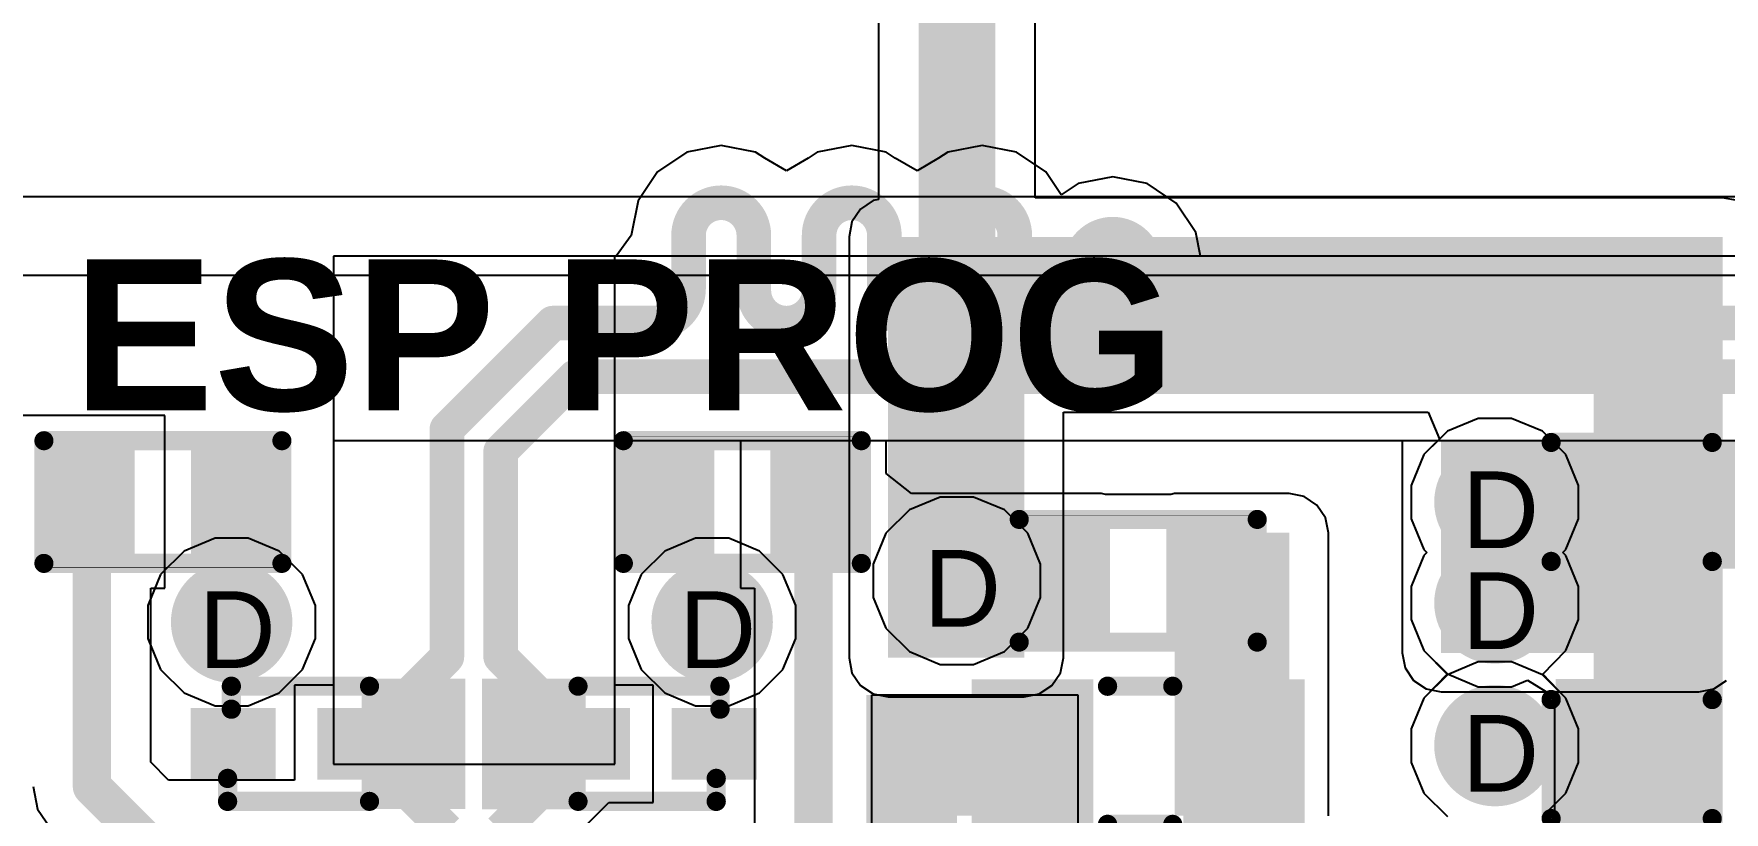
# Model space of a CAD drawing. Header units: inches. Extents: x 0 to 5032, y 0 to 5323.
# Drawn here: x 73.09 to 84.28, y 8.16 to 13.31 of the extents above; entities that cross this region are included whole.
import ezdxf

# ---------------------------------------------------------------- set-up
doc = ezdxf.new("R2010")
doc.units = ezdxf.units.IN
for name, color, linetype in [('Bottom Layer', 5, 'Continuous'), ('Bottom Solder', 6, 'Continuous'), ('Drill Drawing', 1, 'Continuous'), ('Layer 1', 16, 'Continuous'), ('Layer 2', 76, 'Continuous'), ('Top Layer', 1, 'Continuous'), ('Top Overlay', 2, 'Continuous'), ('Top Paste', 8, 'Continuous'), ('Top Solder', 216, 'Continuous'), ('Via Holes', 16, 'Continuous')]:
    doc.layers.add(name, color=color, linetype=linetype)
doc.styles.add('Arial', font='', dxfattribs={"height": 0.2})
doc.styles.add('Arial_Bold', font='', dxfattribs={"height": 0.2})
doc.styles.get('Arial').set_extended_font_data('Arial')
doc.styles.get('Arial_Bold').set_extended_font_data('Arial', bold=True)

# ---------------------------------------------------------------- blocks, each defined once
blk = doc.blocks.new('R___0402_417')
at = {"layer": 'Top Layer'}
for points in [[(-0.699, -0.318), (-0.699, 0.318), (-0.241, 0.318), (-0.241, -0.318)], [(0.241, -0.318), (0.241, 0.318), (0.699, 0.318), (0.699, -0.318)]]:
    blk.add_hatch(color=1, dxfattribs=at).paths.add_polyline_path(points)
at = {"layer": 'Top Paste'}
for points in [[(-0.699, -0.318), (-0.699, 0.318), (-0.241, 0.318), (-0.241, -0.318)], [(0.241, -0.318), (0.241, 0.318), (0.699, 0.318), (0.699, -0.318)]]:
    blk.add_hatch(color=8, dxfattribs=at).paths.add_polyline_path(points)
at = {"layer": 'Top Solder'}
for points in [[(-0.754, -0.373), (-0.754, 0.373), (-0.186, 0.373), (-0.186, -0.373)], [(0.186, -0.373), (0.186, 0.373), (0.754, 0.373), (0.754, -0.373)]]:
    blk.add_hatch(color=216, dxfattribs=at).paths.add_polyline_path(points)
at = {"layer": 'Top Overlay'}
for points in [[(-0.787, 0.406, 0.127, 0.127, 0), (-0.787, -0.406, 0.127, 0.127, 0)], [(0.787, 0.406, 0.127, 0.127, 0), (-0.787, 0.406, 0.127, 0.127, 0)], [(0.787, 0.406, 0.127, 0.127, 0), (0.787, -0.406, 0.127, 0.127, 0)], [(0.787, -0.406, 0.127, 0.127, 0), (-0.787, -0.406, 0.127, 0.127, 0)], [(0.813, -0.432, 0.00323, 0.00323, 0), (-0.813, -0.432, 0.00323, 0.00323, 0)]]:
    blk.add_lwpolyline(points, format="xyseb", dxfattribs=at)
for points in [[(-0.819, 0.406, 0.0635, 0.0635, 1), (-0.756, 0.406, 0.0635, 0.0635, 1)], [(-0.819, 0.406, 0.0635, 0.0635, 1), (-0.756, 0.406, 0.0635, 0.0635, 1)], [(0.756, 0.406, 0.0635, 0.0635, 1), (0.819, 0.406, 0.0635, 0.0635, 1)], [(0.756, 0.406, 0.0635, 0.0635, 1), (0.819, 0.406, 0.0635, 0.0635, 1)], [(-0.819, -0.406, 0.0635, 0.0635, 1), (-0.756, -0.406, 0.0635, 0.0635, 1)], [(-0.819, -0.406, 0.0635, 0.0635, 1), (-0.756, -0.406, 0.0635, 0.0635, 1)], [(-0.814, -0.432, 0.00161, 0.00161, 1), (-0.812, -0.432, 0.00161, 0.00161, 1)], [(0.756, -0.406, 0.0635, 0.0635, 1), (0.819, -0.406, 0.0635, 0.0635, 1)], [(0.756, -0.406, 0.0635, 0.0635, 1), (0.819, -0.406, 0.0635, 0.0635, 1)], [(0.812, -0.432, 0.00161, 0.00161, 1), (0.814, -0.432, 0.00161, 0.00161, 1)]]:
    blk.add_lwpolyline(points, format="xyseb", close=True, dxfattribs=at)
blk = doc.blocks.new('R___0402_421')
at = {"layer": 'Top Layer'}
for points in [[(-0.699, -0.318), (-0.699, 0.318), (-0.241, 0.318), (-0.241, -0.318)], [(0.241, -0.318), (0.241, 0.318), (0.699, 0.318), (0.699, -0.318)]]:
    blk.add_hatch(color=1, dxfattribs=at).paths.add_polyline_path(points)
at = {"layer": 'Top Paste'}
for points in [[(-0.699, -0.318), (-0.699, 0.318), (-0.241, 0.318), (-0.241, -0.318)], [(0.241, -0.318), (0.241, 0.318), (0.699, 0.318), (0.699, -0.318)]]:
    blk.add_hatch(color=8, dxfattribs=at).paths.add_polyline_path(points)
at = {"layer": 'Top Solder'}
for points in [[(-0.754, -0.373), (-0.754, 0.373), (-0.186, 0.373), (-0.186, -0.373)], [(0.186, -0.373), (0.186, 0.373), (0.754, 0.373), (0.754, -0.373)]]:
    blk.add_hatch(color=216, dxfattribs=at).paths.add_polyline_path(points)
at = {"layer": 'Top Overlay'}
for points in [[(-0.787, 0.406, 0.127, 0.127, 0), (-0.787, -0.406, 0.127, 0.127, 0)], [(0.787, 0.406, 0.127, 0.127, 0), (-0.787, 0.406, 0.127, 0.127, 0)], [(0.787, 0.406, 0.127, 0.127, 0), (0.787, -0.406, 0.127, 0.127, 0)], [(0.787, -0.406, 0.127, 0.127, 0), (-0.787, -0.406, 0.127, 0.127, 0)], [(0.813, -0.432, 0.00323, 0.00323, 0), (-0.813, -0.432, 0.00323, 0.00323, 0)]]:
    blk.add_lwpolyline(points, format="xyseb", dxfattribs=at)
for points in [[(-0.819, 0.406, 0.0635, 0.0635, 1), (-0.756, 0.406, 0.0635, 0.0635, 1)], [(-0.819, 0.406, 0.0635, 0.0635, 1), (-0.756, 0.406, 0.0635, 0.0635, 1)], [(0.756, 0.406, 0.0635, 0.0635, 1), (0.819, 0.406, 0.0635, 0.0635, 1)], [(0.756, 0.406, 0.0635, 0.0635, 1), (0.819, 0.406, 0.0635, 0.0635, 1)], [(-0.819, -0.406, 0.0635, 0.0635, 1), (-0.756, -0.406, 0.0635, 0.0635, 1)], [(-0.819, -0.406, 0.0635, 0.0635, 1), (-0.756, -0.406, 0.0635, 0.0635, 1)], [(-0.814, -0.432, 0.00161, 0.00161, 1), (-0.812, -0.432, 0.00161, 0.00161, 1)], [(0.756, -0.406, 0.0635, 0.0635, 1), (0.819, -0.406, 0.0635, 0.0635, 1)], [(0.756, -0.406, 0.0635, 0.0635, 1), (0.819, -0.406, 0.0635, 0.0635, 1)], [(0.812, -0.432, 0.00161, 0.00161, 1), (0.814, -0.432, 0.00161, 0.00161, 1)]]:
    blk.add_lwpolyline(points, format="xyseb", close=True, dxfattribs=at)
blk = doc.blocks.new('R___0402_422')
at = {"layer": 'Top Layer'}
for points in [[(-0.699, -0.318), (-0.699, 0.318), (-0.241, 0.318), (-0.241, -0.318)], [(0.241, -0.318), (0.241, 0.318), (0.699, 0.318), (0.699, -0.318)]]:
    blk.add_hatch(color=1, dxfattribs=at).paths.add_polyline_path(points)
at = {"layer": 'Top Paste'}
for points in [[(-0.699, -0.318), (-0.699, 0.318), (-0.241, 0.318), (-0.241, -0.318)], [(0.241, -0.318), (0.241, 0.318), (0.699, 0.318), (0.699, -0.318)]]:
    blk.add_hatch(color=8, dxfattribs=at).paths.add_polyline_path(points)
at = {"layer": 'Top Solder'}
for points in [[(-0.754, -0.373), (-0.754, 0.373), (-0.186, 0.373), (-0.186, -0.373)], [(0.186, -0.373), (0.186, 0.373), (0.754, 0.373), (0.754, -0.373)]]:
    blk.add_hatch(color=216, dxfattribs=at).paths.add_polyline_path(points)
at = {"layer": 'Top Overlay'}
for points in [[(-0.787, -0.406, 0.127, 0.127, 0), (-0.787, 0.406, 0.127, 0.127, 0)], [(-0.787, 0.406, 0.127, 0.127, 0), (0.787, 0.406, 0.127, 0.127, 0)], [(0.787, -0.406, 0.127, 0.127, 0), (0.787, 0.406, 0.127, 0.127, 0)], [(-0.787, -0.406, 0.127, 0.127, 0), (0.787, -0.406, 0.127, 0.127, 0)], [(-0.813, -0.432, 0.00323, 0.00323, 0), (0.813, -0.432, 0.00323, 0.00323, 0)]]:
    blk.add_lwpolyline(points, format="xyseb", dxfattribs=at)
for points in [[(-0.819, 0.406, 0.0635, 0.0635, 1), (-0.756, 0.406, 0.0635, 0.0635, 1)], [(-0.819, 0.406, 0.0635, 0.0635, 1), (-0.756, 0.406, 0.0635, 0.0635, 1)], [(0.756, 0.406, 0.0635, 0.0635, 1), (0.819, 0.406, 0.0635, 0.0635, 1)], [(0.756, 0.406, 0.0635, 0.0635, 1), (0.819, 0.406, 0.0635, 0.0635, 1)], [(-0.819, -0.406, 0.0635, 0.0635, 1), (-0.756, -0.406, 0.0635, 0.0635, 1)], [(-0.819, -0.406, 0.0635, 0.0635, 1), (-0.756, -0.406, 0.0635, 0.0635, 1)], [(-0.814, -0.432, 0.00161, 0.00161, 1), (-0.812, -0.432, 0.00161, 0.00161, 1)], [(0.756, -0.406, 0.0635, 0.0635, 1), (0.819, -0.406, 0.0635, 0.0635, 1)], [(0.756, -0.406, 0.0635, 0.0635, 1), (0.819, -0.406, 0.0635, 0.0635, 1)], [(0.812, -0.432, 0.00161, 0.00161, 1), (0.814, -0.432, 0.00161, 0.00161, 1)]]:
    blk.add_lwpolyline(points, format="xyseb", close=True, dxfattribs=at)
blk = doc.blocks.new('IND_0603__1608_M_______445')
at = {"layer": 'Top Layer'}
for points in [[(-1, 0.4), (-0.4, 0.4), (-0.4, -0.4), (-1, -0.4)], [(0.4, 0.4), (1, 0.4), (1, -0.4), (0.4, -0.4)]]:
    blk.add_hatch(color=1, dxfattribs=at).paths.add_polyline_path(points)
at = {"layer": 'Top Paste'}
for points in [[(-1, 0.4), (-0.4, 0.4), (-0.4, -0.4), (-1, -0.4)], [(0.4, 0.4), (1, 0.4), (1, -0.4), (0.4, -0.4)]]:
    blk.add_hatch(color=8, dxfattribs=at).paths.add_polyline_path(points)
at = {"layer": 'Top Solder'}
for points in [[(-1.102, 0.502), (-0.298, 0.502), (-0.298, -0.502), (-1.102, -0.502)], [(0.298, 0.502), (1.102, 0.502), (1.102, -0.502), (0.298, -0.502)]]:
    blk.add_hatch(color=216, dxfattribs=at).paths.add_polyline_path(points)
at = {"layer": 'Top Overlay'}
for points in [[(-0.203, 0.457, 0.127, 0.127, 0), (0.229, 0.457, 0.127, 0.127, 0)], [(-0.203, -0.457, 0.127, 0.127, 0), (0.229, -0.457, 0.127, 0.127, 0)]]:
    blk.add_lwpolyline(points, format="xyseb", dxfattribs=at)
for points in [[(-0.235, 0.457, 0.0635, 0.0635, 1), (-0.171, 0.457, 0.0635, 0.0635, 1)], [(0.197, 0.457, 0.0635, 0.0635, 1), (0.26, 0.457, 0.0635, 0.0635, 1)], [(-0.235, -0.457, 0.0635, 0.0635, 1), (-0.171, -0.457, 0.0635, 0.0635, 1)], [(0.197, -0.457, 0.0635, 0.0635, 1), (0.26, -0.457, 0.0635, 0.0635, 1)]]:
    blk.add_lwpolyline(points, format="xyseb", close=True, dxfattribs=at)
blk = doc.blocks.new('SOD_923__456')
at = {"layer": 'Top Layer'}
for points in [[(-0.24, -0.135), (-0.6, -0.135), (-0.6, 0.135), (-0.24, 0.135)], [(0.6, -0.135), (0.24, -0.135), (0.24, 0.135), (0.6, 0.135)]]:
    blk.add_hatch(color=1, dxfattribs=at).paths.add_polyline_path(points)
at = {"layer": 'Top Overlay'}
for points in [[(-1.117, 0.178), (-0.431, 0.178), (-0.431, 0.432), (-1.117, 0.432)], [(-1.117, -0.432), (-0.634, -0.432), (-0.634, 0.432), (-1.117, 0.432)], [(-1.117, -0.432), (-0.431, -0.432), (-0.431, -0.178), (-1.117, -0.178)]]:
    blk.add_hatch(color=2, dxfattribs=at).paths.add_polyline_path(points)
at = {"layer": 'Top Paste'}
for points in [[(-0.24, -0.135), (-0.6, -0.135), (-0.6, 0.135), (-0.24, 0.135)], [(0.6, -0.135), (0.24, -0.135), (0.24, 0.135), (0.6, 0.135)]]:
    blk.add_hatch(color=8, dxfattribs=at).paths.add_polyline_path(points)
at = {"layer": 'Top Solder'}
for points in [[(-0.138, -0.237), (-0.702, -0.237), (-0.702, 0.237), (-0.138, 0.237)], [(0.702, -0.237), (0.138, -0.237), (0.138, 0.237), (0.702, 0.237)]]:
    blk.add_hatch(color=216, dxfattribs=at).paths.add_polyline_path(points)
at = {"layer": 'Top Overlay'}
for points in [[(0.457, 0.381, 0.127, 0.127, 0), (-0.483, 0.381, 0.127, 0.127, 0)], [(0.457, 0.381, 0.127, 0.127, 0), (0.457, 0.229, 0.127, 0.127, 0)], [(0.432, -0.229, 0.127, 0.127, 0), (0.432, -0.381, 0.127, 0.127, 0)], [(0.432, -0.381, 0.127, 0.127, 0), (-0.483, -0.381, 0.127, 0.127, 0)]]:
    blk.add_lwpolyline(points, format="xyseb", dxfattribs=at)
for points in [[(-0.514, 0.381, 0.0635, 0.0635, 1), (-0.451, 0.381, 0.0635, 0.0635, 1)], [(0.425, 0.381, 0.0635, 0.0635, 1), (0.489, 0.381, 0.0635, 0.0635, 1)], [(0.425, 0.381, 0.0635, 0.0635, 1), (0.489, 0.381, 0.0635, 0.0635, 1)], [(0.425, 0.229, 0.0635, 0.0635, 1), (0.489, 0.229, 0.0635, 0.0635, 1)], [(0.4, -0.229, 0.0635, 0.0635, 1), (0.464, -0.229, 0.0635, 0.0635, 1)], [(-0.514, -0.381, 0.0635, 0.0635, 1), (-0.451, -0.381, 0.0635, 0.0635, 1)], [(0.4, -0.381, 0.0635, 0.0635, 1), (0.464, -0.381, 0.0635, 0.0635, 1)], [(0.4, -0.381, 0.0635, 0.0635, 1), (0.464, -0.381, 0.0635, 0.0635, 1)]]:
    blk.add_lwpolyline(points, format="xyseb", close=True, dxfattribs=at)
blk = doc.blocks.new('SOD_923__457')
at = {"layer": 'Top Layer'}
for points in [[(-0.24, -0.135), (-0.6, -0.135), (-0.6, 0.135), (-0.24, 0.135)], [(0.6, -0.135), (0.24, -0.135), (0.24, 0.135), (0.6, 0.135)]]:
    blk.add_hatch(color=1, dxfattribs=at).paths.add_polyline_path(points)
at = {"layer": 'Top Overlay'}
for points in [[(-1.118, 0.177), (-0.432, 0.177), (-0.432, 0.431), (-1.118, 0.431)], [(-1.118, -0.433), (-0.635, -0.433), (-0.635, 0.431), (-1.118, 0.431)], [(-1.118, -0.433), (-0.432, -0.433), (-0.432, -0.179), (-1.118, -0.179)]]:
    blk.add_hatch(color=2, dxfattribs=at).paths.add_polyline_path(points)
at = {"layer": 'Top Paste'}
for points in [[(-0.24, -0.135), (-0.6, -0.135), (-0.6, 0.135), (-0.24, 0.135)], [(0.6, -0.135), (0.24, -0.135), (0.24, 0.135), (0.6, 0.135)]]:
    blk.add_hatch(color=8, dxfattribs=at).paths.add_polyline_path(points)
at = {"layer": 'Top Solder'}
for points in [[(-0.138, -0.237), (-0.702, -0.237), (-0.702, 0.237), (-0.138, 0.237)], [(0.702, -0.237), (0.138, -0.237), (0.138, 0.237), (0.702, 0.237)]]:
    blk.add_hatch(color=216, dxfattribs=at).paths.add_polyline_path(points)
at = {"layer": 'Top Overlay'}
for points in [[(-0.483, 0.381, 0.127, 0.127, 0), (0.457, 0.381, 0.127, 0.127, 0)], [(0.457, 0.229, 0.127, 0.127, 0), (0.457, 0.381, 0.127, 0.127, 0)], [(0.432, -0.381, 0.127, 0.127, 0), (0.432, -0.229, 0.127, 0.127, 0)], [(-0.483, -0.381, 0.127, 0.127, 0), (0.432, -0.381, 0.127, 0.127, 0)]]:
    blk.add_lwpolyline(points, format="xyseb", dxfattribs=at)
for points in [[(-0.514, 0.381, 0.0635, 0.0635, 1), (-0.451, 0.381, 0.0635, 0.0635, 1)], [(0.425, 0.381, 0.0635, 0.0635, 1), (0.489, 0.381, 0.0635, 0.0635, 1)], [(0.425, 0.381, 0.0635, 0.0635, 1), (0.489, 0.381, 0.0635, 0.0635, 1)], [(0.425, 0.229, 0.0635, 0.0635, 1), (0.489, 0.229, 0.0635, 0.0635, 1)], [(0.4, -0.229, 0.0635, 0.0635, 1), (0.464, -0.229, 0.0635, 0.0635, 1)], [(-0.514, -0.381, 0.0635, 0.0635, 1), (-0.451, -0.381, 0.0635, 0.0635, 1)], [(0.4, -0.381, 0.0635, 0.0635, 1), (0.464, -0.381, 0.0635, 0.0635, 1)], [(0.4, -0.381, 0.0635, 0.0635, 1), (0.464, -0.381, 0.0635, 0.0635, 1)]]:
    blk.add_lwpolyline(points, format="xyseb", close=True, dxfattribs=at)
blk = doc.blocks.new('C___0603_474')
at = {"layer": 'Top Layer'}
for points in [[(-0.381, 0.445), (-0.381, -0.445), (-1.143, -0.445), (-1.143, 0.445)], [(1.143, 0.445), (1.143, -0.445), (0.381, -0.445), (0.381, 0.445)]]:
    blk.add_hatch(color=1, dxfattribs=at).paths.add_polyline_path(points)
at = {"layer": 'Top Paste'}
for points in [[(-0.381, 0.445), (-0.381, -0.445), (-1.143, -0.445), (-1.143, 0.445)], [(1.143, 0.445), (1.143, -0.445), (0.381, -0.445), (0.381, 0.445)]]:
    blk.add_hatch(color=8, dxfattribs=at).paths.add_polyline_path(points)
at = {"layer": 'Top Solder'}
for points in [[(-0.321, 0.504), (-0.321, -0.504), (-1.203, -0.504), (-1.203, 0.504)], [(1.203, 0.504), (1.203, -0.504), (0.321, -0.504), (0.321, 0.504)]]:
    blk.add_hatch(color=216, dxfattribs=at).paths.add_polyline_path(points)
at = {"layer": 'Top Overlay'}
for points in [[(-1.245, 0.533, 0.127, 0.127, 0), (-0.457, 0.533, 0.127, 0.127, 0)], [(-1.245, 0.533, 0.127, 0.127, 0), (-1.245, -0.533, 0.127, 0.127, 0)], [(0.457, 0.533, 0.127, 0.127, 0), (1.245, 0.533, 0.127, 0.127, 0)], [(1.245, 0.533, 0.127, 0.127, 0), (1.245, -0.533, 0.127, 0.127, 0)], [(-1.245, -0.533, 0.127, 0.127, 0), (-0.457, -0.533, 0.127, 0.127, 0)], [(0.457, -0.533, 0.127, 0.127, 0), (1.245, -0.533, 0.127, 0.127, 0)]]:
    blk.add_lwpolyline(points, format="xyseb", dxfattribs=at)
for points in [[(-1.276, 0.533, 0.0635, 0.0635, 1), (-1.213, 0.533, 0.0635, 0.0635, 1)], [(-1.276, 0.533, 0.0635, 0.0635, 1), (-1.213, 0.533, 0.0635, 0.0635, 1)], [(-0.489, 0.533, 0.0635, 0.0635, 1), (-0.425, 0.533, 0.0635, 0.0635, 1)], [(0.425, 0.533, 0.0635, 0.0635, 1), (0.489, 0.533, 0.0635, 0.0635, 1)], [(1.213, 0.533, 0.0635, 0.0635, 1), (1.276, 0.533, 0.0635, 0.0635, 1)], [(1.213, 0.533, 0.0635, 0.0635, 1), (1.276, 0.533, 0.0635, 0.0635, 1)], [(-1.276, -0.533, 0.0635, 0.0635, 1), (-1.213, -0.533, 0.0635, 0.0635, 1)], [(-1.276, -0.533, 0.0635, 0.0635, 1), (-1.213, -0.533, 0.0635, 0.0635, 1)], [(-0.489, -0.533, 0.0635, 0.0635, 1), (-0.425, -0.533, 0.0635, 0.0635, 1)], [(0.425, -0.533, 0.0635, 0.0635, 1), (0.489, -0.533, 0.0635, 0.0635, 1)], [(1.213, -0.533, 0.0635, 0.0635, 1), (1.276, -0.533, 0.0635, 0.0635, 1)], [(1.213, -0.533, 0.0635, 0.0635, 1), (1.276, -0.533, 0.0635, 0.0635, 1)]]:
    blk.add_lwpolyline(points, format="xyseb", close=True, dxfattribs=at)

msp = doc.modelspace()

# ---------------------------------------------------------------- hatches: boundary and pattern name
at = {"layer": 'Bottom Layer'}
for points in [[(78.746, 11.061), (84.269, 11.061), (84.269, 11.963), (78.746, 11.963)], [(78.746, 9.177), (79.647, 9.177), (79.647, 11.963), (78.746, 11.963)], [(83.415, 4.928), (84.269, 4.928), (84.269, 11.963), (83.415, 11.963)]]:
    msp.add_hatch(color=5, dxfattribs=at).paths.add_polyline_path(points)
h = msp.add_hatch(color=5, dxfattribs=at)
edge = h.paths.add_edge_path()
edge.add_arc((82.762, 10.208), 0.3, 0, 360)
h = msp.add_hatch(color=5, dxfattribs=at)
edge = h.paths.add_edge_path()
edge.add_arc((79.201, 9.687), 0.3, 0, 360)
h = msp.add_hatch(color=5, dxfattribs=at)
edge = h.paths.add_edge_path()
edge.add_arc((82.762, 9.54), 0.3, 0, 360)
h = msp.add_hatch(color=5, dxfattribs=at)
edge = h.paths.add_edge_path()
edge.add_arc((74.401, 9.414), 0.3, 0, 360)
h = msp.add_hatch(color=5, dxfattribs=at)
edge = h.paths.add_edge_path()
edge.add_arc((77.581, 9.414), 0.3, 0, 360)
h = msp.add_hatch(color=5, dxfattribs=at)
edge = h.paths.add_edge_path()
edge.add_arc((82.762, 8.596), 0.3, 0, 360)
at = {"layer": 'Bottom Solder'}
h = msp.add_hatch(color=6, dxfattribs=at)
edge = h.paths.add_edge_path()
edge.add_arc((82.762, 10.208), 0.402, 0, 360)
h = msp.add_hatch(color=6, dxfattribs=at)
edge = h.paths.add_edge_path()
edge.add_arc((79.201, 9.687), 0.402, 0, 360)
h = msp.add_hatch(color=6, dxfattribs=at)
edge = h.paths.add_edge_path()
edge.add_arc((82.762, 9.54), 0.402, 0, 360)
h = msp.add_hatch(color=6, dxfattribs=at)
edge = h.paths.add_edge_path()
edge.add_arc((74.401, 9.414), 0.402, 0, 360)
h = msp.add_hatch(color=6, dxfattribs=at)
edge = h.paths.add_edge_path()
edge.add_arc((77.581, 9.414), 0.402, 0, 360)
h = msp.add_hatch(color=6, dxfattribs=at)
edge = h.paths.add_edge_path()
edge.add_arc((82.762, 8.596), 0.402, 0, 360)
at = {"layer": 'Layer 1'}
h = msp.add_hatch(color=16, dxfattribs=at)
edge = h.paths.add_edge_path()
edge.add_arc((82.762, 10.208), 0.3, 0, 360)
h = msp.add_hatch(color=16, dxfattribs=at)
edge = h.paths.add_edge_path()
edge.add_arc((79.201, 9.687), 0.3, 0, 360)
h = msp.add_hatch(color=16, dxfattribs=at)
edge = h.paths.add_edge_path()
edge.add_arc((82.762, 9.54), 0.3, 0, 360)
h = msp.add_hatch(color=16, dxfattribs=at)
edge = h.paths.add_edge_path()
edge.add_arc((74.401, 9.414), 0.3, 0, 360)
h = msp.add_hatch(color=16, dxfattribs=at)
edge = h.paths.add_edge_path()
edge.add_arc((77.581, 9.414), 0.3, 0, 360)
h = msp.add_hatch(color=16, dxfattribs=at)
edge = h.paths.add_edge_path()
edge.add_arc((82.762, 8.596), 0.3, 0, 360)
at = {"layer": 'Layer 2'}
h = msp.add_hatch(color=76, dxfattribs=at)
edge = h.paths.add_edge_path()
edge.add_arc((82.762, 10.208), 0.3, 0, 360)
h = msp.add_hatch(color=76, dxfattribs=at)
edge = h.paths.add_edge_path()
edge.add_arc((79.201, 9.687), 0.3, 0, 360)
h = msp.add_hatch(color=76, dxfattribs=at)
edge = h.paths.add_edge_path()
edge.add_arc((82.762, 9.54), 0.3, 0, 360)
h = msp.add_hatch(color=76, dxfattribs=at)
edge = h.paths.add_edge_path()
edge.add_arc((74.401, 9.414), 0.3, 0, 360)
h = msp.add_hatch(color=76, dxfattribs=at)
edge = h.paths.add_edge_path()
edge.add_arc((77.581, 9.414), 0.3, 0, 360)
h = msp.add_hatch(color=76, dxfattribs=at)
edge = h.paths.add_edge_path()
edge.add_arc((82.762, 8.596), 0.3, 0, 360)
at = {"layer": 'Top Layer'}
for points in [[(82.406, 9.21), (84.112, 9.21), (84.112, 10.615), (82.406, 10.615)], [(83.223, 9.767), (86.759, 9.767), (86.759, 10.615), (83.223, 10.615)], [(78.9, 10.005), (78.9, 9.37), (80.159, 9.37), (80.159, 10.005)], [(80.642, 10.005), (80.642, 8.132), (81.401, 8.132), (81.401, 10.005)], [(78.601, 5.341), (79.201, 5.341), (79.201, 8.932), (78.601, 8.932)], [(78.601, 8.132), (80.001, 8.132), (80.001, 8.932), (78.601, 8.932)]]:
    msp.add_hatch(color=1, dxfattribs=at).paths.add_polyline_path(points)
h = msp.add_hatch(color=1, dxfattribs=at)
edge = h.paths.add_edge_path()
edge.add_arc((82.762, 10.208), 0.3, 0, 360)
h = msp.add_hatch(color=1, dxfattribs=at)
edge = h.paths.add_edge_path()
edge.add_arc((79.201, 9.687), 0.3, 0, 360)
h = msp.add_hatch(color=1, dxfattribs=at)
edge = h.paths.add_edge_path()
edge.add_arc((82.762, 9.54), 0.3, 0, 360)
h = msp.add_hatch(color=1, dxfattribs=at)
edge = h.paths.add_edge_path()
edge.add_arc((74.401, 9.414), 0.3, 0, 360)
h = msp.add_hatch(color=1, dxfattribs=at)
edge = h.paths.add_edge_path()
edge.add_arc((77.581, 9.414), 0.3, 0, 360)
h = msp.add_hatch(color=1, dxfattribs=at)
edge = h.paths.add_edge_path()
edge.add_arc((82.762, 8.596), 0.3, 0, 360)
at = {"layer": 'Top Solder'}
h = msp.add_hatch(color=216, dxfattribs=at)
edge = h.paths.add_edge_path()
edge.add_arc((82.762, 10.208), 0.402, 0, 360)
h = msp.add_hatch(color=216, dxfattribs=at)
edge = h.paths.add_edge_path()
edge.add_arc((79.201, 9.687), 0.402, 0, 360)
h = msp.add_hatch(color=216, dxfattribs=at)
edge = h.paths.add_edge_path()
edge.add_arc((82.762, 9.54), 0.402, 0, 360)
h = msp.add_hatch(color=216, dxfattribs=at)
edge = h.paths.add_edge_path()
edge.add_arc((74.401, 9.414), 0.402, 0, 360)
h = msp.add_hatch(color=216, dxfattribs=at)
edge = h.paths.add_edge_path()
edge.add_arc((77.581, 9.414), 0.402, 0, 360)
h = msp.add_hatch(color=216, dxfattribs=at)
edge = h.paths.add_edge_path()
edge.add_arc((82.762, 8.596), 0.402, 0, 360)
at = {"layer": 'Via Holes'}
h = msp.add_hatch(color=7, dxfattribs=at)
edge = h.paths.add_edge_path()
edge.add_arc((82.762, 10.208), 0.15, 0, 360)
h = msp.add_hatch(color=7, dxfattribs=at)
edge = h.paths.add_edge_path()
edge.add_arc((79.201, 9.687), 0.15, 0, 360)
h = msp.add_hatch(color=7, dxfattribs=at)
edge = h.paths.add_edge_path()
edge.add_arc((82.762, 9.54), 0.15, 0, 360)
h = msp.add_hatch(color=7, dxfattribs=at)
edge = h.paths.add_edge_path()
edge.add_arc((74.401, 9.414), 0.15, 0, 360)
h = msp.add_hatch(color=7, dxfattribs=at)
edge = h.paths.add_edge_path()
edge.add_arc((77.581, 9.414), 0.15, 0, 360)
h = msp.add_hatch(color=7, dxfattribs=at)
edge = h.paths.add_edge_path()
edge.add_arc((82.762, 8.596), 0.15, 0, 360)

# ---------------------------------------------------------------- linework, layer by layer
at = {"layer": 'Bottom Layer'}
for p, q in [((78.683, 44.562), (78.683, 12.21)), ((79.719, 12.222), (79.719, 44.348)), ((78.647, 12.203), (78.562, 12.147)), ((78.683, 12.21), (78.647, 12.203)), ((84.269, 12.222), (79.719, 12.222)), ((84.368, 12.203), (84.269, 12.222)), ((78.562, 12.147), (78.506, 12.063)), ((78.506, 12.063), (78.487, 11.963)), ((78.487, 11.963), (78.487, 11.061)), ((78.487, 11.061), (78.487, 9.177)), ((79.906, 9.177), (79.906, 10.802)), ((79.906, 10.802), (82.321, 10.802)), ((82.321, 10.802), (82.394, 10.624)), ((82.292, 10.522), (82.208, 10.318)), ((82.394, 10.624), (82.292, 10.522)), ((82.208, 10.318), (82.208, 10.098)), ((82.208, 10.098), (82.292, 9.894)), ((82.292, 9.854), (82.208, 9.65)), ((82.292, 9.894), (82.312, 9.874)), ((82.312, 9.874), (82.292, 9.854)), ((82.208, 9.65), (82.208, 9.43)), ((82.208, 9.43), (82.292, 9.226)), ((78.487, 9.177), (78.506, 9.078)), ((79.886, 9.078), (79.906, 9.177)), ((82.292, 9.226), (82.448, 9.07)), ((78.506, 9.078), (78.562, 8.994)), ((79.83, 8.994), (79.886, 9.078)), ((82.448, 9.07), (82.652, 8.986)), ((78.562, 8.994), (78.647, 8.938)), ((79.746, 8.938), (79.83, 8.994)), ((82.652, 8.986), (82.872, 8.986)), ((82.872, 8.986), (82.978, 9.03)), ((82.978, 9.03), (83.156, 8.918)), ((78.647, 8.938), (78.746, 8.918)), ((78.746, 8.918), (79.647, 8.918)), ((79.647, 8.918), (79.746, 8.938)), ((83.156, 8.918), (83.156, 5.759))]:
    msp.add_line(p, q, dxfattribs=at)
for points in [[(79.201, 11.512, 0.508, 0.508, 0), (79.201, 44.562, 0.508, 0.508, 0)], [(79.201, 9.687, 0.508, 0.508, 0), (79.201, 11.512, 0.508, 0.508, 0)]]:
    msp.add_lwpolyline(points, format="xyseb", dxfattribs=at)
for points in [[(79.074, 11.512, 0.254, 0.254, 1), (79.328, 11.512, 0.254, 0.254, 1)], [(79.074, 11.512, 0.254, 0.254, 1), (79.328, 11.512, 0.254, 0.254, 1)], [(79.074, 9.687, 0.254, 0.254, 1), (79.328, 9.687, 0.254, 0.254, 1)]]:
    msp.add_lwpolyline(points, format="xyseb", close=True, dxfattribs=at)
at = {"layer": 'Layer 1'}
for p, q in [((85.852, 12.227), (0.388, 12.227)), ((0.388, 11.709), (85.852, 11.709)), ((82.652, 10.762), (82.448, 10.678)), ((82.872, 10.762), (82.652, 10.762)), ((83.076, 10.678), (82.872, 10.762)), ((82.448, 10.678), (82.292, 10.522)), ((83.231, 10.522), (83.076, 10.678)), ((82.292, 10.522), (82.208, 10.318)), ((83.316, 10.318), (83.231, 10.522)), ((82.208, 10.318), (82.208, 10.098)), ((83.316, 10.098), (83.316, 10.318)), ((79.09, 10.241), (78.887, 10.157)), ((79.311, 10.241), (79.09, 10.241)), ((79.515, 10.157), (79.311, 10.241)), ((78.887, 10.157), (78.731, 10.001)), ((79.67, 10.001), (79.515, 10.157)), ((82.208, 10.098), (82.292, 9.894)), ((83.231, 9.894), (83.316, 10.098)), ((74.291, 9.968), (74.087, 9.884)), ((74.511, 9.968), (74.291, 9.968)), ((74.715, 9.884), (74.511, 9.968)), ((77.471, 9.968), (77.267, 9.884)), ((77.691, 9.968), (77.471, 9.968)), ((77.895, 9.884), (77.691, 9.968)), ((78.731, 10.001), (78.647, 9.798)), ((79.755, 9.798), (79.67, 10.001)), ((74.087, 9.884), (73.931, 9.728)), ((74.87, 9.728), (74.715, 9.884)), ((77.267, 9.884), (77.111, 9.728)), ((78.05, 9.728), (77.895, 9.884)), ((82.292, 9.854), (82.208, 9.65)), ((82.292, 9.894), (82.312, 9.874)), ((82.312, 9.874), (82.292, 9.854)), ((83.211, 9.874), (83.231, 9.894)), ((83.231, 9.854), (83.211, 9.874)), ((83.316, 9.65), (83.231, 9.854)), ((78.647, 9.798), (78.647, 9.577)), ((79.755, 9.577), (79.755, 9.798)), ((73.931, 9.728), (73.847, 9.524)), ((74.955, 9.524), (74.87, 9.728)), ((77.111, 9.728), (77.027, 9.524)), ((78.135, 9.524), (78.05, 9.728)), ((82.208, 9.65), (82.208, 9.43)), ((83.316, 9.43), (83.316, 9.65)), ((73.847, 9.524), (73.847, 9.304)), ((74.955, 9.304), (74.955, 9.524)), ((77.027, 9.524), (77.027, 9.304)), ((78.135, 9.304), (78.135, 9.524)), ((78.647, 9.577), (78.731, 9.374)), ((79.67, 9.374), (79.755, 9.577)), ((82.208, 9.43), (82.292, 9.226)), ((83.231, 9.226), (83.316, 9.43)), ((73.847, 9.304), (73.931, 9.1)), ((74.87, 9.1), (74.955, 9.304)), ((77.027, 9.304), (77.111, 9.1)), ((78.05, 9.1), (78.135, 9.304)), ((78.731, 9.374), (78.887, 9.218)), ((79.515, 9.218), (79.67, 9.374)), ((78.887, 9.218), (79.09, 9.133)), ((79.311, 9.133), (79.515, 9.218)), ((82.292, 9.226), (82.446, 9.068)), ((83.078, 9.068), (83.231, 9.226)), ((73.931, 9.1), (74.087, 8.945)), ((74.715, 8.945), (74.87, 9.1)), ((77.111, 9.1), (77.267, 8.945)), ((77.895, 8.945), (78.05, 9.1)), ((79.09, 9.133), (79.311, 9.133)), ((82.446, 9.068), (82.292, 8.909)), ((83.231, 8.909), (83.078, 9.068)), ((74.087, 8.945), (74.291, 8.86)), ((74.291, 8.86), (74.511, 8.86)), ((74.511, 8.86), (74.715, 8.945)), ((77.267, 8.945), (77.471, 8.86)), ((77.471, 8.86), (77.691, 8.86)), ((77.691, 8.86), (77.895, 8.945)), ((82.292, 8.909), (82.208, 8.706)), ((83.316, 8.706), (83.231, 8.909)), ((82.208, 8.706), (82.208, 8.485)), ((83.316, 8.485), (83.316, 8.706)), ((82.208, 8.485), (82.292, 8.282)), ((83.231, 8.282), (83.316, 8.485)), ((82.292, 8.282), (82.448, 8.126)), ((83.076, 8.126), (83.231, 8.282))]:
    msp.add_line(p, q, dxfattribs=at)
at = {"layer": 'Layer 2'}
for p, q in [((79.09, 10.241), (78.887, 10.157)), ((79.311, 10.241), (79.09, 10.241)), ((79.515, 10.157), (79.311, 10.241)), ((78.887, 10.157), (78.731, 10.001)), ((79.67, 10.001), (79.515, 10.157)), ((74.291, 9.968), (74.087, 9.884)), ((74.511, 9.968), (74.291, 9.968)), ((74.715, 9.884), (74.511, 9.968)), ((77.471, 9.968), (77.267, 9.884)), ((77.691, 9.968), (77.471, 9.968)), ((77.895, 9.884), (77.691, 9.968)), ((78.731, 10.001), (78.647, 9.798)), ((79.755, 9.798), (79.67, 10.001)), ((74.087, 9.884), (73.931, 9.728)), ((74.87, 9.728), (74.715, 9.884)), ((77.267, 9.884), (77.111, 9.728)), ((78.05, 9.728), (77.895, 9.884)), ((78.647, 9.798), (78.647, 9.577)), ((79.755, 9.577), (79.755, 9.798)), ((73.931, 9.728), (73.847, 9.524)), ((74.955, 9.524), (74.87, 9.728)), ((77.111, 9.728), (77.027, 9.524)), ((78.135, 9.524), (78.05, 9.728)), ((73.847, 9.524), (73.847, 9.304)), ((74.955, 9.304), (74.955, 9.524)), ((77.027, 9.524), (77.027, 9.304)), ((78.135, 9.304), (78.135, 9.524)), ((78.647, 9.577), (78.731, 9.374)), ((79.67, 9.374), (79.755, 9.577)), ((73.847, 9.304), (73.931, 9.1)), ((74.87, 9.1), (74.955, 9.304)), ((77.027, 9.304), (77.111, 9.1)), ((78.05, 9.1), (78.135, 9.304)), ((78.731, 9.374), (78.887, 9.218)), ((79.515, 9.218), (79.67, 9.374)), ((78.887, 9.218), (79.09, 9.133)), ((79.311, 9.133), (79.515, 9.218)), ((73.931, 9.1), (74.087, 8.945)), ((74.715, 8.945), (74.87, 9.1)), ((77.111, 9.1), (77.267, 8.945)), ((77.895, 8.945), (78.05, 9.1)), ((79.09, 9.133), (79.311, 9.133)), ((82.448, 9.065), (82.292, 8.909)), ((82.652, 9.15), (82.448, 9.065)), ((82.872, 9.15), (82.652, 9.15)), ((83.076, 9.065), (82.872, 9.15)), ((83.231, 8.909), (83.076, 9.065)), ((74.087, 8.945), (74.291, 8.86)), ((74.291, 8.86), (74.511, 8.86)), ((74.511, 8.86), (74.715, 8.945)), ((77.267, 8.945), (77.471, 8.86)), ((77.471, 8.86), (77.691, 8.86)), ((77.691, 8.86), (77.895, 8.945)), ((82.292, 8.909), (82.208, 8.706)), ((83.316, 8.706), (83.231, 8.909)), ((82.208, 8.706), (82.208, 8.485)), ((83.316, 8.485), (83.316, 8.706)), ((82.208, 8.485), (82.292, 8.282)), ((83.231, 8.282), (83.316, 8.485)), ((82.292, 8.282), (82.448, 8.126)), ((83.076, 8.126), (83.231, 8.282))]:
    msp.add_line(p, q, dxfattribs=at)
at = {"layer": 'Top Layer'}
for p, q in [((77.641, 12.568), (77.413, 12.523)), ((77.869, 12.523), (77.641, 12.568)), ((78.505, 12.568), (78.277, 12.523)), ((78.733, 12.523), (78.505, 12.568)), ((79.368, 12.568), (79.14, 12.523)), ((79.596, 12.523), (79.368, 12.568)), ((77.413, 12.523), (77.22, 12.394)), ((77.929, 12.483), (77.869, 12.523)), ((78.073, 12.4), (77.929, 12.483)), ((78.217, 12.483), (78.073, 12.4)), ((78.277, 12.523), (78.217, 12.483)), ((78.793, 12.483), (78.733, 12.523)), ((78.937, 12.4), (78.793, 12.483)), ((79.08, 12.483), (78.937, 12.4)), ((79.14, 12.523), (79.08, 12.483)), ((79.789, 12.394), (79.596, 12.523)), ((77.22, 12.394), (77.091, 12.201)), ((79.892, 12.241), (79.789, 12.394)), ((80.004, 12.316), (79.892, 12.241)), ((80.232, 12.361), (80.004, 12.316)), ((80.46, 12.316), (80.232, 12.361)), ((80.653, 12.186), (80.46, 12.316)), ((77.091, 12.201), (77.045, 11.973)), ((80.782, 11.993), (80.653, 12.186)), ((77.045, 11.973), (76.945, 11.836)), ((77.045, 11.973), (77.045, 11.973)), ((80.813, 11.836), (80.782, 11.993)), ((76.937, 11.836), (75.076, 11.836)), ((75.076, 11.836), (75.076, 8.473)), ((86.737, 11.836), (75.076, 11.836)), ((75.076, 11.836), (75.076, 10.615)), ((76.945, 11.836), (75.076, 11.836)), ((75.076, 11.836), (75.076, 10.615)), ((76.937, 8.473), (76.937, 11.836)), ((85.555, 11.836), (80.813, 11.836)), ((73.959, 10.78), (72.994, 10.78)), ((73.959, 9.637), (73.959, 10.78)), ((75.076, 10.615), (86.759, 10.615)), ((75.076, 10.615), (75.076, 8.997)), ((76.937, 8.997), (76.937, 10.615)), ((76.937, 10.615), (77.768, 10.615)), ((77.768, 10.615), (77.768, 9.637)), ((78.733, 10.397), (78.733, 10.615)), ((78.733, 10.615), (82.147, 10.615)), ((82.147, 10.615), (82.147, 9.21)), ((78.9, 10.264), (78.733, 10.397)), ((80.159, 10.264), (78.9, 10.264)), ((80.184, 10.259), (80.159, 10.264)), ((80.617, 10.259), (80.184, 10.259)), ((80.642, 10.264), (80.617, 10.259)), ((81.401, 10.264), (80.642, 10.264)), ((81.5, 10.244), (81.401, 10.264)), ((81.584, 10.188), (81.5, 10.244)), ((81.64, 10.104), (81.584, 10.188)), ((81.66, 10.005), (81.64, 10.104)), ((81.66, 8.132), (81.66, 10.005)), ((73.865, 8.486), (73.865, 9.637)), ((73.865, 9.637), (73.959, 9.637)), ((77.768, 9.637), (77.862, 9.637)), ((77.862, 9.637), (77.862, 7.519)), ((82.147, 9.21), (82.167, 9.111)), ((82.167, 9.111), (82.223, 9.027)), ((75.076, 8.997), (74.817, 8.997)), ((74.817, 8.997), (74.817, 8.368)), ((77.19, 8.997), (76.937, 8.997)), ((77.19, 8.219), (77.19, 8.997)), ((82.223, 9.027), (82.307, 8.971)), ((82.307, 8.971), (82.406, 8.951)), ((82.406, 8.951), (84.112, 8.951)), ((84.112, 8.951), (84.211, 8.971)), ((84.211, 8.971), (84.295, 9.027)), ((78.639, 6.795), (78.639, 8.932)), ((78.639, 8.932), (80.001, 8.932)), ((80.001, 8.932), (80.001, 7.619)), ((73.983, 8.368), (73.865, 8.486)), ((75.076, 8.473), (76.937, 8.473)), ((73.088, 8.325), (73.117, 8.176)), ((74.817, 8.368), (73.983, 8.368)), ((73.117, 8.176), (73.202, 8.05)), ((76.595, 7.916), (76.898, 8.219)), ((76.898, 8.219), (77.19, 8.219))]:
    msp.add_line(p, q, dxfattribs=at)
for points in [[(77.425, 11.973, 0.229, 0.229, -1), (77.857, 11.973, 0.229, 0.229, 0)], [(78.289, 11.973, 0.229, 0.229, -1), (78.721, 11.973, 0.229, 0.229, 0)], [(79.152, 11.973, 0.229, 0.229, -1), (79.584, 11.973, 0.229, 0.229, 0)], [(77.425, 11.621, 0.229, 0.229, 0), (77.425, 11.973, 0.229, 0.229, 0)], [(77.857, 11.608, 0.229, 0.229, 0), (77.857, 11.973, 0.229, 0.229, 0)], [(78.289, 11.608, 0.229, 0.229, 0), (78.289, 11.973, 0.229, 0.229, 0)], [(78.721, 11.608, 0.229, 0.229, 0), (78.721, 11.973, 0.229, 0.229, 0)], [(79.152, 11.608, 0.229, 0.229, 0), (79.152, 11.973, 0.229, 0.229, 0)], [(79.584, 11.608, 0.229, 0.229, 0), (79.584, 11.973, 0.229, 0.229, 0)], [(80.016, 11.765, 0.229, 0.229, -1), (80.448, 11.765, 0.229, 0.229, 0)], [(80.016, 11.608, 0.229, 0.229, 0), (80.016, 11.765, 0.229, 0.229, 0)], [(80.448, 11.621, 0.229, 0.229, 0), (80.448, 11.765, 0.229, 0.229, 0)], [(77.425, 11.621, 0.229, 0.229, -0.414214), (77.197, 11.393, 0.229, 0.229, 0)], [(78.289, 11.608, 0.229, 0.229, -1), (77.857, 11.608, 0.229, 0.229, 0)], [(79.152, 11.608, 0.229, 0.229, -1), (78.721, 11.608, 0.229, 0.229, 0)], [(80.016, 11.608, 0.229, 0.229, -1), (79.584, 11.608, 0.229, 0.229, 0)], [(80.676, 11.393, 0.229, 0.229, -0.414214), (80.448, 11.621, 0.229, 0.229, 0)], [(75.826, 10.691, 0.229, 0.229, 0), (76.527, 11.393, 0.229, 0.229, 0)], [(76.527, 11.393, 0.229, 0.229, 0), (77.082, 11.393, 0.229, 0.229, 0)], [(77.082, 11.393, 0.229, 0.229, 0), (77.197, 11.393, 0.229, 0.229, 0)], [(80.676, 11.393, 0.229, 0.229, 0), (81.604, 11.393, 0.229, 0.229, 0)], [(81.604, 11.393, 0.229, 0.229, 0), (85.602, 11.393, 0.229, 0.229, 0)], [(76.181, 10.544, 0.229, 0.229, 0), (76.674, 11.037, 0.229, 0.229, 0)], [(76.674, 11.037, 0.229, 0.229, 0), (85.602, 11.037, 0.229, 0.229, 0)], [(75.826, 9.183, 0.229, 0.229, 0), (75.826, 10.691, 0.229, 0.229, 0)], [(76.181, 9.183, 0.229, 0.229, 0), (76.181, 10.544, 0.229, 0.229, 0)], [(73.476, 8.325, 0.254, 0.254, 0), (73.476, 10.208, 0.254, 0.254, 0)], [(78.251, 5.941, 0.254, 0.254, 0), (78.251, 10.208, 0.254, 0.254, 0)], [(75.316, 8.674, 0.229, 0.229, 0), (75.826, 9.183, 0.229, 0.229, 0)], [(76.181, 9.183, 0.229, 0.229, 0), (76.69, 8.674, 0.229, 0.229, 0)], [(75.296, 8.608, 0.229, 0.229, 0), (75.316, 8.629, 0.229, 0.229, 0)], [(75.316, 8.629, 0.229, 0.229, 0), (75.316, 8.674, 0.229, 0.229, 0)], [(76.69, 8.629, 0.229, 0.229, 0), (76.69, 8.674, 0.229, 0.229, 0)], [(76.69, 8.629, 0.229, 0.229, 0), (76.711, 8.608, 0.229, 0.229, 0)], [(75.251, 8.608, 0.229, 0.229, 0), (75.296, 8.608, 0.229, 0.229, 0)], [(75.296, 8.608, 0.229, 0.229, 0), (75.316, 8.587, 0.229, 0.229, 0)], [(75.316, 8.542, 0.229, 0.229, 0), (75.316, 8.587, 0.229, 0.229, 0)], [(75.316, 8.542, 0.229, 0.229, 0), (75.826, 8.033, 0.229, 0.229, 0)], [(76.181, 8.033, 0.229, 0.229, 0), (76.69, 8.542, 0.229, 0.229, 0)], [(76.69, 8.587, 0.229, 0.229, 0), (76.711, 8.608, 0.229, 0.229, 0)], [(76.69, 8.542, 0.229, 0.229, 0), (76.69, 8.587, 0.229, 0.229, 0)], [(76.711, 8.608, 0.229, 0.229, 0), (76.756, 8.608, 0.229, 0.229, 0)], [(82.762, 8.596, 0.203, 0.203, 0), (83.667, 8.596, 0.203, 0.203, 0)], [(73.476, 8.325, 0.254, 0.254, 0), (73.822, 7.979, 0.254, 0.254, 0)]]:
    msp.add_lwpolyline(points, format="xyseb", dxfattribs=at)
for points in [[(77.368, 11.973, 0.114, 0.114, 1), (77.482, 11.973, 0.114, 0.114, 1)], [(77.368, 11.973, 0.114, 0.114, 1), (77.482, 11.973, 0.114, 0.114, 1)], [(77.8, 11.973, 0.114, 0.114, 1), (77.914, 11.973, 0.114, 0.114, 1)], [(77.8, 11.973, 0.114, 0.114, 1), (77.914, 11.973, 0.114, 0.114, 1)], [(78.232, 11.973, 0.114, 0.114, 1), (78.346, 11.973, 0.114, 0.114, 1)], [(78.232, 11.973, 0.114, 0.114, 1), (78.346, 11.973, 0.114, 0.114, 1)], [(78.663, 11.973, 0.114, 0.114, 1), (78.778, 11.973, 0.114, 0.114, 1)], [(78.663, 11.973, 0.114, 0.114, 1), (78.778, 11.973, 0.114, 0.114, 1)], [(79.095, 11.973, 0.114, 0.114, 1), (79.21, 11.973, 0.114, 0.114, 1)], [(79.095, 11.973, 0.114, 0.114, 1), (79.21, 11.973, 0.114, 0.114, 1)], [(79.527, 11.973, 0.114, 0.114, 1), (79.641, 11.973, 0.114, 0.114, 1)], [(79.527, 11.973, 0.114, 0.114, 1), (79.641, 11.973, 0.114, 0.114, 1)], [(79.959, 11.765, 0.114, 0.114, 1), (80.073, 11.765, 0.114, 0.114, 1)], [(79.959, 11.765, 0.114, 0.114, 1), (80.073, 11.765, 0.114, 0.114, 1)], [(80.391, 11.765, 0.114, 0.114, 1), (80.505, 11.765, 0.114, 0.114, 1)], [(80.391, 11.765, 0.114, 0.114, 1), (80.505, 11.765, 0.114, 0.114, 1)], [(77.368, 11.621, 0.114, 0.114, 1), (77.482, 11.621, 0.114, 0.114, 1)], [(77.368, 11.621, 0.114, 0.114, 1), (77.482, 11.621, 0.114, 0.114, 1)], [(77.8, 11.608, 0.114, 0.114, 1), (77.914, 11.608, 0.114, 0.114, 1)], [(77.8, 11.608, 0.114, 0.114, 1), (77.914, 11.608, 0.114, 0.114, 1)], [(78.232, 11.608, 0.114, 0.114, 1), (78.346, 11.608, 0.114, 0.114, 1)], [(78.232, 11.608, 0.114, 0.114, 1), (78.346, 11.608, 0.114, 0.114, 1)], [(78.663, 11.608, 0.114, 0.114, 1), (78.778, 11.608, 0.114, 0.114, 1)], [(78.663, 11.608, 0.114, 0.114, 1), (78.778, 11.608, 0.114, 0.114, 1)], [(79.095, 11.608, 0.114, 0.114, 1), (79.21, 11.608, 0.114, 0.114, 1)], [(79.095, 11.608, 0.114, 0.114, 1), (79.21, 11.608, 0.114, 0.114, 1)], [(79.527, 11.608, 0.114, 0.114, 1), (79.641, 11.608, 0.114, 0.114, 1)], [(79.527, 11.608, 0.114, 0.114, 1), (79.641, 11.608, 0.114, 0.114, 1)], [(79.959, 11.608, 0.114, 0.114, 1), (80.073, 11.608, 0.114, 0.114, 1)], [(79.959, 11.608, 0.114, 0.114, 1), (80.073, 11.608, 0.114, 0.114, 1)], [(80.391, 11.621, 0.114, 0.114, 1), (80.505, 11.621, 0.114, 0.114, 1)], [(80.391, 11.621, 0.114, 0.114, 1), (80.505, 11.621, 0.114, 0.114, 1)], [(76.47, 11.393, 0.114, 0.114, 1), (76.584, 11.393, 0.114, 0.114, 1)], [(76.47, 11.393, 0.114, 0.114, 1), (76.584, 11.393, 0.114, 0.114, 1)], [(77.025, 11.393, 0.114, 0.114, 1), (77.139, 11.393, 0.114, 0.114, 1)], [(77.025, 11.393, 0.114, 0.114, 1), (77.139, 11.393, 0.114, 0.114, 1)], [(77.139, 11.393, 0.114, 0.114, 1), (77.254, 11.393, 0.114, 0.114, 1)], [(77.139, 11.393, 0.114, 0.114, 1), (77.254, 11.393, 0.114, 0.114, 1)], [(80.619, 11.393, 0.114, 0.114, 1), (80.734, 11.393, 0.114, 0.114, 1)], [(80.619, 11.393, 0.114, 0.114, 1), (80.734, 11.393, 0.114, 0.114, 1)], [(81.546, 11.393, 0.114, 0.114, 1), (81.661, 11.393, 0.114, 0.114, 1)], [(81.546, 11.393, 0.114, 0.114, 1), (81.661, 11.393, 0.114, 0.114, 1)], [(76.617, 11.037, 0.114, 0.114, 1), (76.731, 11.037, 0.114, 0.114, 1)], [(76.617, 11.037, 0.114, 0.114, 1), (76.731, 11.037, 0.114, 0.114, 1)], [(75.768, 10.691, 0.114, 0.114, 1), (75.883, 10.691, 0.114, 0.114, 1)], [(75.768, 10.691, 0.114, 0.114, 1), (75.883, 10.691, 0.114, 0.114, 1)], [(76.124, 10.544, 0.114, 0.114, 1), (76.238, 10.544, 0.114, 0.114, 1)], [(76.124, 10.544, 0.114, 0.114, 1), (76.238, 10.544, 0.114, 0.114, 1)], [(73.413, 10.208, 0.127, 0.127, 1), (73.54, 10.208, 0.127, 0.127, 1)], [(78.187, 10.208, 0.127, 0.127, 1), (78.314, 10.208, 0.127, 0.127, 1)], [(75.768, 9.183, 0.114, 0.114, 1), (75.883, 9.183, 0.114, 0.114, 1)], [(75.768, 9.183, 0.114, 0.114, 1), (75.883, 9.183, 0.114, 0.114, 1)], [(76.124, 9.183, 0.114, 0.114, 1), (76.238, 9.183, 0.114, 0.114, 1)], [(76.124, 9.183, 0.114, 0.114, 1), (76.238, 9.183, 0.114, 0.114, 1)], [(75.259, 8.674, 0.114, 0.114, 1), (75.374, 8.674, 0.114, 0.114, 1)], [(75.259, 8.674, 0.114, 0.114, 1), (75.374, 8.674, 0.114, 0.114, 1)], [(75.259, 8.629, 0.114, 0.114, 1), (75.374, 8.629, 0.114, 0.114, 1)], [(75.259, 8.629, 0.114, 0.114, 1), (75.374, 8.629, 0.114, 0.114, 1)], [(76.633, 8.674, 0.114, 0.114, 1), (76.748, 8.674, 0.114, 0.114, 1)], [(76.633, 8.674, 0.114, 0.114, 1), (76.748, 8.674, 0.114, 0.114, 1)], [(76.633, 8.629, 0.114, 0.114, 1), (76.748, 8.629, 0.114, 0.114, 1)], [(76.633, 8.629, 0.114, 0.114, 1), (76.748, 8.629, 0.114, 0.114, 1)], [(75.194, 8.608, 0.114, 0.114, 1), (75.308, 8.608, 0.114, 0.114, 1)], [(75.239, 8.608, 0.114, 0.114, 1), (75.353, 8.608, 0.114, 0.114, 1)], [(75.239, 8.608, 0.114, 0.114, 1), (75.353, 8.608, 0.114, 0.114, 1)], [(75.239, 8.608, 0.114, 0.114, 1), (75.353, 8.608, 0.114, 0.114, 1)], [(75.259, 8.587, 0.114, 0.114, 1), (75.374, 8.587, 0.114, 0.114, 1)], [(75.259, 8.587, 0.114, 0.114, 1), (75.374, 8.587, 0.114, 0.114, 1)], [(75.259, 8.542, 0.114, 0.114, 1), (75.374, 8.542, 0.114, 0.114, 1)], [(75.259, 8.542, 0.114, 0.114, 1), (75.374, 8.542, 0.114, 0.114, 1)], [(76.633, 8.587, 0.114, 0.114, 1), (76.748, 8.587, 0.114, 0.114, 1)], [(76.633, 8.587, 0.114, 0.114, 1), (76.748, 8.587, 0.114, 0.114, 1)], [(76.633, 8.542, 0.114, 0.114, 1), (76.748, 8.542, 0.114, 0.114, 1)], [(76.633, 8.542, 0.114, 0.114, 1), (76.748, 8.542, 0.114, 0.114, 1)], [(76.654, 8.608, 0.114, 0.114, 1), (76.768, 8.608, 0.114, 0.114, 1)], [(76.654, 8.608, 0.114, 0.114, 1), (76.768, 8.608, 0.114, 0.114, 1)], [(76.654, 8.608, 0.114, 0.114, 1), (76.768, 8.608, 0.114, 0.114, 1)], [(76.699, 8.608, 0.114, 0.114, 1), (76.813, 8.608, 0.114, 0.114, 1)], [(82.711, 8.596, 0.102, 0.102, 1), (82.813, 8.596, 0.102, 0.102, 1)], [(83.617, 8.596, 0.102, 0.102, 1), (83.718, 8.596, 0.102, 0.102, 1)], [(73.413, 8.325, 0.127, 0.127, 1), (73.54, 8.325, 0.127, 0.127, 1)], [(73.413, 8.325, 0.127, 0.127, 1), (73.54, 8.325, 0.127, 0.127, 1)]]:
    msp.add_lwpolyline(points, format="xyseb", close=True, dxfattribs=at)

# ---------------------------------------------------------------- block references
for name, p in [('R___0402_422', (73.946, 10.208)), ('SOD_923__457', (77.176, 8.608)), ('IND_0603__1608_M_______445', (80.401, 8.532))]:
    msp.add_blockref(name, p)
for name, p, rotation in [('R___0402_421', (77.781, 10.208), 180), ('C___0603_474', (83.667, 9.358), 90), ('R___0402_417', (80.401, 9.687), 180), ('SOD_923__456', (74.831, 8.608), 180)]:
    msp.add_blockref(name, p, dxfattribs=dict(rotation=rotation))

# ---------------------------------------------------------------- texts
at = {"layer": 'Drill Drawing', "style": 'Arial'}
for p in [(82.542, 9.903), (78.981, 9.383), (82.542, 9.235), (74.181, 9.11), (77.361, 9.11), (82.542, 8.291)]:
    msp.add_text('D', height=0.508, dxfattribs=at).set_placement(p)
at = {"layer": 'Top Overlay', "style": 'Arial_Bold'}
msp.add_text('ESP PROG', height=1, rotation=360, dxfattribs=at).set_placement((73.351, 10.814))

doc.saveas('drawing.dxf')
